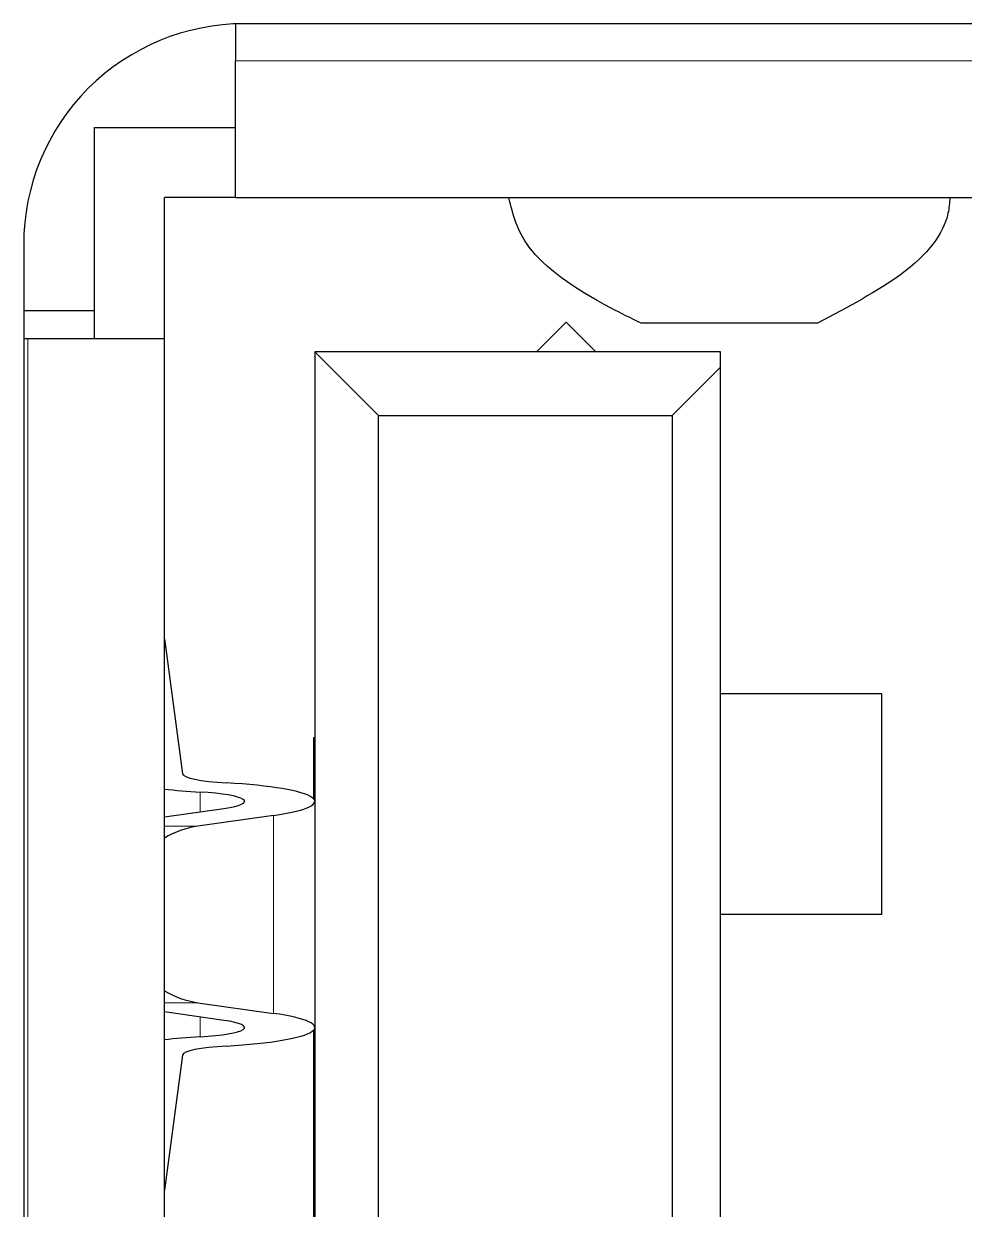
# Model space of a CAD drawing. Extents: x -260425 to 1294666, y -169889 to -2349.
# Drawn here: x 999775 to 999817.7, y -26521.3 to -26467.5 of the extents above; entities that cross this region are included whole.
import ezdxf

# ---------------------------------------------------------------- set-up
doc = ezdxf.new("R2010")
doc.units = 0
doc.header["$LTSCALE"] = 100
doc.layers.add('case', color=7, linetype='Continuous')

# ---------------------------------------------------------------- blocks, each defined once
blk = doc.blocks.new('АТС')
at = {"layer": 'case', "lineweight": 25}
for points, knots in [([(1328, 0.992), (1325.348, 0.992), (1322.804, -0.061), (1320.929, -1.936), (1320.929, -1.936), (1319.054, -3.812), (1318, -6.355), (1318, -9.008)], [0, 0, 0, 0, 0.333333, 0.333333, 0.333333, 0.333333, 1, 1, 1, 1]), ([(1346, -12.588), (1345.537, -12.36), (1345.074, -12.132), (1344.64, -11.903), (1344.64, -11.903), (1342.9, -10.989), (1341.619, -10.064), (1340.922, -9.136), (1340.922, -9.136), (1340.365, -8.393), (1340.183, -7.648), (1340, -6.903)], [0, 0, 0, 0, 0.25, 0.25, 0.25, 0.25, 0.5, 0.5, 0.5, 0.5, 1, 1, 1, 1]), ([(1360, -6.903), (1359.98, -7.136), (1359.961, -7.368), (1359.91, -7.6), (1359.91, -7.6), (1359.708, -8.531), (1359.015, -9.462), (1357.754, -10.385), (1357.754, -10.385), (1356.745, -11.123), (1355.373, -11.855), (1354, -12.588)], [0, 0, 0, 0, 0.25, 0.25, 0.25, 0.25, 0.5, 0.5, 0.5, 0.5, 1, 1, 1, 1]), ([(1327.077, -34.584), (1327.841, -34.476), (1328.171, -34.321), (1327.955, -34.171), (1327.955, -34.171), (1327.74, -34.021), (1327.009, -33.897), (1326.007, -33.839)], [0, 0, 0, 0, 0.333333, 0.333333, 0.333333, 0.333333, 1, 1, 1, 1]), ([(1327.077, -34.584), (1327.841, -34.476), (1328.171, -34.321), (1327.955, -34.171), (1327.955, -34.171), (1327.74, -34.021), (1327.009, -33.897), (1326.007, -33.839)], [0, 0, 0, 0, 0.333333, 0.333333, 0.333333, 0.333333, 1, 1, 1, 1]), ([(1327.077, -34.584), (1327.841, -34.476), (1328.171, -34.321), (1327.955, -34.171), (1327.955, -34.171), (1327.74, -34.021), (1327.009, -33.897), (1326.007, -33.839)], [0, 0, 0, 0, 0.333333, 0.333333, 0.333333, 0.333333, 1, 1, 1, 1]), ([(1327.077, -34.584), (1327.841, -34.476), (1328.171, -34.321), (1327.955, -34.171), (1327.955, -34.171), (1327.74, -34.021), (1327.009, -33.897), (1326.007, -33.839)], [0, 0, 0, 0, 0.333333, 0.333333, 0.333333, 0.333333, 1, 1, 1, 1]), ([(1327.077, -34.584), (1327.841, -34.476), (1328.171, -34.321), (1327.955, -34.171), (1327.955, -34.171), (1327.74, -34.021), (1327.009, -33.897), (1326.007, -33.839)], [0, 0, 0, 0, 0.333333, 0.333333, 0.333333, 0.333333, 1, 1, 1, 1]), ([(1327.077, -34.584), (1327.841, -34.476), (1328.171, -34.321), (1327.955, -34.171), (1327.955, -34.171), (1327.74, -34.021), (1327.009, -33.897), (1326.007, -33.839)], [0, 0, 0, 0, 0.333333, 0.333333, 0.333333, 0.333333, 1, 1, 1, 1]), ([(1327.077, -34.584), (1327.841, -34.476), (1328.171, -34.321), (1327.955, -34.171), (1327.955, -34.171), (1327.74, -34.021), (1327.009, -33.897), (1326.007, -33.839)], [0, 0, 0, 0, 0.333333, 0.333333, 0.333333, 0.333333, 1, 1, 1, 1]), ([(1327.077, -34.584), (1327.841, -34.476), (1328.171, -34.321), (1327.955, -34.171), (1327.955, -34.171), (1327.74, -34.021), (1327.009, -33.897), (1326.007, -33.839)], [0, 0, 0, 0, 0.333333, 0.333333, 0.333333, 0.333333, 1, 1, 1, 1]), ([(1327.077, -34.584), (1327.841, -34.476), (1328.171, -34.321), (1327.955, -34.171), (1327.955, -34.171), (1327.74, -34.021), (1327.009, -33.897), (1326.007, -33.839)], [0, 0, 0, 0, 0.333333, 0.333333, 0.333333, 0.333333, 1, 1, 1, 1]), ([(1327.077, -34.584), (1327.841, -34.476), (1328.171, -34.321), (1327.955, -34.171), (1327.955, -34.171), (1327.74, -34.021), (1327.009, -33.897), (1326.007, -33.839)], [0, 0, 0, 0, 0.333333, 0.333333, 0.333333, 0.333333, 1, 1, 1, 1]), ([(1327.077, -34.584), (1327.841, -34.476), (1328.171, -34.321), (1327.955, -34.171), (1327.955, -34.171), (1327.74, -34.021), (1327.009, -33.897), (1326.007, -33.84)], [0, 0, 0, 0, 0.333333, 0.333333, 0.333333, 0.333333, 1, 1, 1, 1]), ([(1327.077, -34.584), (1327.841, -34.476), (1328.171, -34.321), (1327.955, -34.171), (1327.955, -34.171), (1327.74, -34.021), (1327.009, -33.897), (1326.007, -33.84)], [0, 0, 0, 0, 0.333333, 0.333333, 0.333333, 0.333333, 1, 1, 1, 1]), ([(1327.077, -34.584), (1327.841, -34.476), (1328.171, -34.321), (1327.955, -34.171), (1327.955, -34.171), (1327.74, -34.021), (1327.009, -33.897), (1326.007, -33.84)], [0, 0, 0, 0, 0.333333, 0.333333, 0.333333, 0.333333, 1, 1, 1, 1]), ([(1327.077, -34.584), (1327.841, -34.476), (1328.171, -34.321), (1327.955, -34.171), (1327.955, -34.171), (1327.74, -34.021), (1327.009, -33.897), (1326.007, -33.84)], [0, 0, 0, 0, 0.333333, 0.333333, 0.333333, 0.333333, 1, 1, 1, 1]), ([(1327.077, -34.584), (1327.841, -34.476), (1328.171, -34.321), (1327.955, -34.171), (1327.955, -34.171), (1327.74, -34.021), (1327.009, -33.897), (1326.007, -33.84)], [0, 0, 0, 0, 0.333333, 0.333333, 0.333333, 0.333333, 1, 1, 1, 1]), ([(1327.077, -34.584), (1327.841, -34.476), (1328.171, -34.321), (1327.955, -34.171), (1327.955, -34.171), (1327.74, -34.021), (1327.009, -33.897), (1326.007, -33.84)], [0, 0, 0, 0, 0.333333, 0.333333, 0.333333, 0.333333, 1, 1, 1, 1]), ([(1327.077, -34.584), (1327.841, -34.476), (1328.171, -34.321), (1327.955, -34.171), (1327.955, -34.171), (1327.74, -34.021), (1327.009, -33.897), (1326.007, -33.84)], [0, 0, 0, 0, 0.333333, 0.333333, 0.333333, 0.333333, 1, 1, 1, 1]), ([(1327.077, -34.584), (1327.841, -34.476), (1328.171, -34.321), (1327.955, -34.171), (1327.955, -34.171), (1327.74, -34.022), (1327.009, -33.897), (1326.007, -33.84)], [0, 0, 0, 0, 0.333333, 0.333333, 0.333333, 0.333333, 1, 1, 1, 1]), ([(1327.077, -34.584), (1327.841, -34.476), (1328.171, -34.321), (1327.955, -34.171), (1327.955, -34.171), (1327.74, -34.022), (1327.009, -33.897), (1326.007, -33.84)], [0, 0, 0, 0, 0.333333, 0.333333, 0.333333, 0.333333, 1, 1, 1, 1]), ([(1327.077, -34.584), (1327.841, -34.476), (1328.171, -34.321), (1327.955, -34.171), (1327.955, -34.171), (1327.74, -34.022), (1327.009, -33.897), (1326.007, -33.84)], [0, 0, 0, 0, 0.333333, 0.333333, 0.333333, 0.333333, 1, 1, 1, 1]), ([(1327.077, -34.584), (1327.841, -34.476), (1328.171, -34.321), (1327.955, -34.171), (1327.955, -34.171), (1327.74, -34.022), (1327.009, -33.897), (1326.007, -33.84)], [0, 0, 0, 0, 0.333333, 0.333333, 0.333333, 0.333333, 1, 1, 1, 1]), ([(1329.325, -34.902), (1330.844, -34.688), (1331.499, -34.379), (1331.072, -34.081), (1331.072, -34.081), (1330.644, -33.784), (1329.19, -33.536), (1327.199, -33.422)], [0, 0, 0, 0, 0.333333, 0.333333, 0.333333, 0.333333, 1, 1, 1, 1]), ([(1329.325, -34.902), (1330.844, -34.688), (1331.499, -34.379), (1331.072, -34.081), (1331.072, -34.081), (1330.644, -33.784), (1329.19, -33.536), (1327.199, -33.422)], [0, 0, 0, 0, 0.333333, 0.333333, 0.333333, 0.333333, 1, 1, 1, 1]), ([(1329.325, -34.902), (1330.844, -34.688), (1331.499, -34.379), (1331.072, -34.081), (1331.072, -34.081), (1330.644, -33.784), (1329.19, -33.536), (1327.199, -33.422)], [0, 0, 0, 0, 0.333333, 0.333333, 0.333333, 0.333333, 1, 1, 1, 1]), ([(1329.325, -34.902), (1330.844, -34.688), (1331.499, -34.379), (1331.072, -34.081), (1331.072, -34.081), (1330.644, -33.784), (1329.19, -33.536), (1327.199, -33.422)], [0, 0, 0, 0, 0.333333, 0.333333, 0.333333, 0.333333, 1, 1, 1, 1]), ([(1329.325, -34.902), (1330.844, -34.688), (1331.499, -34.379), (1331.072, -34.081), (1331.072, -34.081), (1330.644, -33.784), (1329.19, -33.536), (1327.199, -33.422)], [0, 0, 0, 0, 0.333333, 0.333333, 0.333333, 0.333333, 1, 1, 1, 1]), ([(1329.325, -34.903), (1330.844, -34.688), (1331.499, -34.379), (1331.072, -34.081), (1331.072, -34.081), (1330.644, -33.784), (1329.19, -33.536), (1327.199, -33.422)], [0, 0, 0, 0, 0.333333, 0.333333, 0.333333, 0.333333, 1, 1, 1, 1]), ([(1329.325, -34.903), (1330.844, -34.688), (1331.499, -34.379), (1331.072, -34.081), (1331.072, -34.081), (1330.644, -33.784), (1329.19, -33.536), (1327.199, -33.422)], [0, 0, 0, 0, 0.333333, 0.333333, 0.333333, 0.333333, 1, 1, 1, 1]), ([(1329.325, -34.903), (1330.844, -34.688), (1331.499, -34.379), (1331.072, -34.082), (1331.072, -34.082), (1330.644, -33.784), (1329.19, -33.536), (1327.199, -33.422)], [0, 0, 0, 0, 0.333333, 0.333333, 0.333333, 0.333333, 1, 1, 1, 1]), ([(1329.325, -34.903), (1330.844, -34.688), (1331.499, -34.379), (1331.072, -34.082), (1331.072, -34.082), (1330.644, -33.784), (1329.19, -33.536), (1327.199, -33.422)], [0, 0, 0, 0, 0.333333, 0.333333, 0.333333, 0.333333, 1, 1, 1, 1]), ([(1329.325, -34.903), (1330.844, -34.688), (1331.499, -34.379), (1331.072, -34.082), (1331.072, -34.082), (1330.644, -33.784), (1329.19, -33.536), (1327.199, -33.422)], [0, 0, 0, 0, 0.333333, 0.333333, 0.333333, 0.333333, 1, 1, 1, 1]), ([(1329.325, -34.903), (1330.844, -34.688), (1331.499, -34.379), (1331.072, -34.082), (1331.072, -34.082), (1330.644, -33.784), (1329.19, -33.536), (1327.199, -33.422)], [0, 0, 0, 0, 0.333333, 0.333333, 0.333333, 0.333333, 1, 1, 1, 1]), ([(1329.325, -34.903), (1330.844, -34.688), (1331.499, -34.379), (1331.072, -34.082), (1331.072, -34.082), (1330.644, -33.784), (1329.19, -33.536), (1327.199, -33.422)], [0, 0, 0, 0, 0.333333, 0.333333, 0.333333, 0.333333, 1, 1, 1, 1]), ([(1329.325, -34.903), (1330.844, -34.688), (1331.499, -34.379), (1331.072, -34.082), (1331.072, -34.082), (1330.644, -33.784), (1329.19, -33.536), (1327.199, -33.422)], [0, 0, 0, 0, 0.333333, 0.333333, 0.333333, 0.333333, 1, 1, 1, 1]), ([(1329.325, -34.903), (1330.844, -34.688), (1331.499, -34.379), (1331.072, -34.082), (1331.072, -34.082), (1330.644, -33.784), (1329.19, -33.536), (1327.199, -33.422)], [0, 0, 0, 0, 0.333333, 0.333333, 0.333333, 0.333333, 1, 1, 1, 1]), ([(1329.325, -34.903), (1330.844, -34.688), (1331.499, -34.379), (1331.072, -34.082), (1331.072, -34.082), (1330.644, -33.784), (1329.19, -33.536), (1327.199, -33.422)], [0, 0, 0, 0, 0.333333, 0.333333, 0.333333, 0.333333, 1, 1, 1, 1]), ([(1329.325, -34.903), (1330.844, -34.688), (1331.499, -34.379), (1331.072, -34.082), (1331.072, -34.082), (1330.644, -33.784), (1329.19, -33.536), (1327.199, -33.422)], [0, 0, 0, 0, 0.333333, 0.333333, 0.333333, 0.333333, 1, 1, 1, 1]), ([(1329.325, -34.903), (1330.844, -34.688), (1331.499, -34.379), (1331.072, -34.082), (1331.072, -34.082), (1330.644, -33.784), (1329.19, -33.536), (1327.199, -33.422)], [0, 0, 0, 0, 0.333333, 0.333333, 0.333333, 0.333333, 1, 1, 1, 1]), ([(1329.325, -34.903), (1330.844, -34.688), (1331.499, -34.379), (1331.072, -34.082), (1331.072, -34.082), (1330.644, -33.784), (1329.19, -33.536), (1327.199, -33.422)], [0, 0, 0, 0, 0.333333, 0.333333, 0.333333, 0.333333, 1, 1, 1, 1]), ([(1329.325, -34.903), (1330.844, -34.688), (1331.499, -34.379), (1331.072, -34.082), (1331.072, -34.082), (1330.644, -33.784), (1329.19, -33.536), (1327.199, -33.422)], [0, 0, 0, 0, 0.333333, 0.333333, 0.333333, 0.333333, 1, 1, 1, 1]), ([(1329.325, -34.903), (1330.844, -34.688), (1331.499, -34.38), (1331.072, -34.082), (1331.072, -34.082), (1330.644, -33.784), (1329.19, -33.536), (1327.199, -33.422)], [0, 0, 0, 0, 0.333333, 0.333333, 0.333333, 0.333333, 1, 1, 1, 1]), ([(1329.325, -34.903), (1330.844, -34.688), (1331.499, -34.38), (1331.072, -34.082), (1331.072, -34.082), (1330.644, -33.784), (1329.19, -33.536), (1327.199, -33.422)], [0, 0, 0, 0, 0.333333, 0.333333, 0.333333, 0.333333, 1, 1, 1, 1]), ([(1327.199, -45.353), (1329.19, -45.239), (1330.644, -44.991), (1331.072, -44.694), (1331.072, -44.694), (1331.499, -44.396), (1330.844, -44.087), (1329.325, -43.873)], [0, 0, 0, 0, 0.333333, 0.333333, 0.333333, 0.333333, 1, 1, 1, 1]), ([(1327.199, -45.353), (1329.19, -45.239), (1330.644, -44.991), (1331.072, -44.694), (1331.072, -44.694), (1331.499, -44.396), (1330.844, -44.087), (1329.325, -43.873)], [0, 0, 0, 0, 0.333333, 0.333333, 0.333333, 0.333333, 1, 1, 1, 1]), ([(1327.199, -45.353), (1329.19, -45.239), (1330.644, -44.991), (1331.072, -44.694), (1331.072, -44.694), (1331.499, -44.396), (1330.844, -44.088), (1329.325, -43.873)], [0, 0, 0, 0, 0.333333, 0.333333, 0.333333, 0.333333, 1, 1, 1, 1]), ([(1327.199, -45.353), (1329.19, -45.239), (1330.644, -44.991), (1331.072, -44.694), (1331.072, -44.694), (1331.499, -44.396), (1330.844, -44.088), (1329.325, -43.873)], [0, 0, 0, 0, 0.333333, 0.333333, 0.333333, 0.333333, 1, 1, 1, 1]), ([(1327.199, -45.353), (1329.19, -45.239), (1330.644, -44.991), (1331.072, -44.694), (1331.072, -44.694), (1331.499, -44.396), (1330.844, -44.088), (1329.325, -43.873)], [0, 0, 0, 0, 0.333333, 0.333333, 0.333333, 0.333333, 1, 1, 1, 1]), ([(1327.199, -45.353), (1329.19, -45.239), (1330.644, -44.992), (1331.072, -44.694), (1331.072, -44.694), (1331.499, -44.396), (1330.844, -44.088), (1329.325, -43.873)], [0, 0, 0, 0, 0.333333, 0.333333, 0.333333, 0.333333, 1, 1, 1, 1]), ([(1327.199, -45.353), (1329.19, -45.239), (1330.644, -44.992), (1331.072, -44.694), (1331.072, -44.694), (1331.499, -44.396), (1330.844, -44.088), (1329.325, -43.873)], [0, 0, 0, 0, 0.333333, 0.333333, 0.333333, 0.333333, 1, 1, 1, 1]), ([(1327.199, -45.353), (1329.19, -45.239), (1330.644, -44.992), (1331.072, -44.694), (1331.072, -44.694), (1331.499, -44.396), (1330.844, -44.088), (1329.325, -43.873)], [0, 0, 0, 0, 0.333333, 0.333333, 0.333333, 0.333333, 1, 1, 1, 1]), ([(1327.199, -45.353), (1329.19, -45.239), (1330.644, -44.992), (1331.072, -44.694), (1331.072, -44.694), (1331.499, -44.396), (1330.844, -44.088), (1329.325, -43.873)], [0, 0, 0, 0, 0.333333, 0.333333, 0.333333, 0.333333, 1, 1, 1, 1]), ([(1327.199, -45.353), (1329.19, -45.239), (1330.644, -44.992), (1331.072, -44.694), (1331.072, -44.694), (1331.499, -44.396), (1330.844, -44.088), (1329.325, -43.873)], [0, 0, 0, 0, 0.333333, 0.333333, 0.333333, 0.333333, 1, 1, 1, 1]), ([(1327.199, -45.353), (1329.19, -45.239), (1330.644, -44.992), (1331.072, -44.694), (1331.072, -44.694), (1331.499, -44.396), (1330.844, -44.088), (1329.325, -43.873)], [0, 0, 0, 0, 0.333333, 0.333333, 0.333333, 0.333333, 1, 1, 1, 1]), ([(1327.199, -45.353), (1329.19, -45.239), (1330.644, -44.992), (1331.072, -44.694), (1331.072, -44.694), (1331.499, -44.396), (1330.844, -44.088), (1329.325, -43.873)], [0, 0, 0, 0, 0.333333, 0.333333, 0.333333, 0.333333, 1, 1, 1, 1]), ([(1327.199, -45.353), (1329.19, -45.239), (1330.644, -44.992), (1331.072, -44.694), (1331.072, -44.694), (1331.499, -44.396), (1330.844, -44.088), (1329.325, -43.873)], [0, 0, 0, 0, 0.333333, 0.333333, 0.333333, 0.333333, 1, 1, 1, 1]), ([(1327.199, -45.353), (1329.19, -45.239), (1330.644, -44.992), (1331.072, -44.694), (1331.072, -44.694), (1331.499, -44.396), (1330.844, -44.088), (1329.325, -43.873)], [0, 0, 0, 0, 0.333333, 0.333333, 0.333333, 0.333333, 1, 1, 1, 1]), ([(1327.199, -45.353), (1329.19, -45.239), (1330.644, -44.992), (1331.072, -44.694), (1331.072, -44.694), (1331.499, -44.396), (1330.844, -44.088), (1329.325, -43.873)], [0, 0, 0, 0, 0.333333, 0.333333, 0.333333, 0.333333, 1, 1, 1, 1]), ([(1327.199, -45.353), (1329.19, -45.239), (1330.644, -44.992), (1331.072, -44.694), (1331.072, -44.694), (1331.499, -44.396), (1330.844, -44.088), (1329.325, -43.873)], [0, 0, 0, 0, 0.333333, 0.333333, 0.333333, 0.333333, 1, 1, 1, 1]), ([(1327.199, -45.353), (1329.19, -45.239), (1330.644, -44.992), (1331.072, -44.694), (1331.072, -44.694), (1331.499, -44.396), (1330.844, -44.088), (1329.325, -43.873)], [0, 0, 0, 0, 0.333333, 0.333333, 0.333333, 0.333333, 1, 1, 1, 1]), ([(1327.199, -45.353), (1329.19, -45.239), (1330.644, -44.992), (1331.072, -44.694), (1331.072, -44.694), (1331.499, -44.396), (1330.844, -44.088), (1329.325, -43.873)], [0, 0, 0, 0, 0.333333, 0.333333, 0.333333, 0.333333, 1, 1, 1, 1]), ([(1327.199, -45.353), (1329.19, -45.239), (1330.644, -44.992), (1331.072, -44.694), (1331.072, -44.694), (1331.499, -44.396), (1330.844, -44.088), (1329.325, -43.873)], [0, 0, 0, 0, 0.333333, 0.333333, 0.333333, 0.333333, 1, 1, 1, 1]), ([(1327.199, -45.353), (1329.19, -45.239), (1330.644, -44.992), (1331.072, -44.694), (1331.072, -44.694), (1331.499, -44.396), (1330.844, -44.088), (1329.325, -43.873)], [0, 0, 0, 0, 0.333333, 0.333333, 0.333333, 0.333333, 1, 1, 1, 1]), ([(1327.199, -45.353), (1329.19, -45.239), (1330.644, -44.992), (1331.072, -44.694), (1331.072, -44.694), (1331.499, -44.396), (1330.844, -44.088), (1329.325, -43.873)], [0, 0, 0, 0, 0.333333, 0.333333, 0.333333, 0.333333, 1, 1, 1, 1]), ([(1326.007, -44.936), (1327.009, -44.878), (1327.74, -44.754), (1327.955, -44.604), (1327.955, -44.604), (1328.171, -44.454), (1327.841, -44.299), (1327.077, -44.191)], [0, 0, 0, 0, 0.333333, 0.333333, 0.333333, 0.333333, 1, 1, 1, 1]), ([(1326.007, -44.936), (1327.009, -44.878), (1327.74, -44.754), (1327.955, -44.604), (1327.955, -44.604), (1328.171, -44.454), (1327.841, -44.299), (1327.077, -44.191)], [0, 0, 0, 0, 0.333333, 0.333333, 0.333333, 0.333333, 1, 1, 1, 1]), ([(1326.007, -44.936), (1327.009, -44.878), (1327.74, -44.754), (1327.955, -44.604), (1327.955, -44.604), (1328.171, -44.454), (1327.841, -44.299), (1327.077, -44.191)], [0, 0, 0, 0, 0.333333, 0.333333, 0.333333, 0.333333, 1, 1, 1, 1]), ([(1326.007, -44.936), (1327.009, -44.878), (1327.74, -44.754), (1327.955, -44.604), (1327.955, -44.604), (1328.171, -44.454), (1327.841, -44.299), (1327.077, -44.191)], [0, 0, 0, 0, 0.333333, 0.333333, 0.333333, 0.333333, 1, 1, 1, 1]), ([(1326.007, -44.936), (1327.009, -44.878), (1327.74, -44.754), (1327.955, -44.604), (1327.955, -44.604), (1328.171, -44.454), (1327.841, -44.299), (1327.077, -44.191)], [0, 0, 0, 0, 0.333333, 0.333333, 0.333333, 0.333333, 1, 1, 1, 1]), ([(1326.007, -44.936), (1327.009, -44.878), (1327.74, -44.754), (1327.955, -44.604), (1327.955, -44.604), (1328.171, -44.454), (1327.841, -44.299), (1327.077, -44.191)], [0, 0, 0, 0, 0.333333, 0.333333, 0.333333, 0.333333, 1, 1, 1, 1]), ([(1326.007, -44.936), (1327.009, -44.878), (1327.74, -44.754), (1327.955, -44.604), (1327.955, -44.604), (1328.171, -44.454), (1327.841, -44.299), (1327.077, -44.191)], [0, 0, 0, 0, 0.333333, 0.333333, 0.333333, 0.333333, 1, 1, 1, 1]), ([(1326.007, -44.936), (1327.009, -44.878), (1327.74, -44.754), (1327.955, -44.604), (1327.955, -44.604), (1328.171, -44.454), (1327.841, -44.299), (1327.077, -44.191)], [0, 0, 0, 0, 0.333333, 0.333333, 0.333333, 0.333333, 1, 1, 1, 1]), ([(1326.007, -44.936), (1327.009, -44.878), (1327.74, -44.754), (1327.955, -44.604), (1327.955, -44.604), (1328.171, -44.454), (1327.841, -44.299), (1327.077, -44.191)], [0, 0, 0, 0, 0.333333, 0.333333, 0.333333, 0.333333, 1, 1, 1, 1]), ([(1326.007, -44.936), (1327.009, -44.878), (1327.74, -44.754), (1327.955, -44.604), (1327.955, -44.604), (1328.171, -44.454), (1327.841, -44.299), (1327.077, -44.191)], [0, 0, 0, 0, 0.333333, 0.333333, 0.333333, 0.333333, 1, 1, 1, 1]), ([(1326.007, -44.936), (1327.009, -44.879), (1327.74, -44.754), (1327.955, -44.604), (1327.955, -44.604), (1328.171, -44.454), (1327.841, -44.299), (1327.077, -44.191)], [0, 0, 0, 0, 0.333333, 0.333333, 0.333333, 0.333333, 1, 1, 1, 1]), ([(1326.007, -44.936), (1327.009, -44.879), (1327.74, -44.754), (1327.955, -44.604), (1327.955, -44.604), (1328.171, -44.454), (1327.841, -44.299), (1327.077, -44.191)], [0, 0, 0, 0, 0.333333, 0.333333, 0.333333, 0.333333, 1, 1, 1, 1]), ([(1326.007, -44.936), (1327.009, -44.879), (1327.74, -44.754), (1327.955, -44.604), (1327.955, -44.604), (1328.171, -44.454), (1327.841, -44.299), (1327.077, -44.191)], [0, 0, 0, 0, 0.333333, 0.333333, 0.333333, 0.333333, 1, 1, 1, 1]), ([(1326.007, -44.936), (1327.009, -44.879), (1327.74, -44.754), (1327.955, -44.604), (1327.955, -44.604), (1328.171, -44.454), (1327.841, -44.299), (1327.077, -44.191)], [0, 0, 0, 0, 0.333333, 0.333333, 0.333333, 0.333333, 1, 1, 1, 1]), ([(1326.007, -44.936), (1327.009, -44.879), (1327.74, -44.754), (1327.955, -44.604), (1327.955, -44.604), (1328.171, -44.454), (1327.841, -44.299), (1327.077, -44.191)], [0, 0, 0, 0, 0.333333, 0.333333, 0.333333, 0.333333, 1, 1, 1, 1]), ([(1326.007, -44.936), (1327.009, -44.879), (1327.74, -44.754), (1327.955, -44.604), (1327.955, -44.604), (1328.171, -44.454), (1327.841, -44.299), (1327.077, -44.191)], [0, 0, 0, 0, 0.333333, 0.333333, 0.333333, 0.333333, 1, 1, 1, 1]), ([(1326.007, -44.936), (1327.009, -44.879), (1327.74, -44.754), (1327.955, -44.604), (1327.955, -44.604), (1328.171, -44.454), (1327.841, -44.299), (1327.077, -44.191)], [0, 0, 0, 0, 0.333333, 0.333333, 0.333333, 0.333333, 1, 1, 1, 1]), ([(1326.007, -44.936), (1327.009, -44.879), (1327.74, -44.754), (1327.955, -44.604), (1327.955, -44.604), (1328.171, -44.454), (1327.841, -44.299), (1327.077, -44.191)], [0, 0, 0, 0, 0.333333, 0.333333, 0.333333, 0.333333, 1, 1, 1, 1]), ([(1326.007, -44.936), (1327.009, -44.879), (1327.74, -44.754), (1327.955, -44.604), (1327.955, -44.604), (1328.171, -44.454), (1327.841, -44.299), (1327.077, -44.191)], [0, 0, 0, 0, 0.333333, 0.333333, 0.333333, 0.333333, 1, 1, 1, 1]), ([(1326.007, -44.936), (1327.009, -44.879), (1327.74, -44.754), (1327.955, -44.604), (1327.955, -44.604), (1328.171, -44.454), (1327.841, -44.299), (1327.077, -44.191)], [0, 0, 0, 0, 0.333333, 0.333333, 0.333333, 0.333333, 1, 1, 1, 1]), ([(1326.007, -44.936), (1327.009, -44.879), (1327.74, -44.754), (1327.955, -44.604), (1327.955, -44.604), (1328.171, -44.454), (1327.841, -44.299), (1327.077, -44.191)], [0, 0, 0, 0, 0.333333, 0.333333, 0.333333, 0.333333, 1, 1, 1, 1])]:
    blk.add_open_spline(points, degree=3, knots=knots, dxfattribs=at)
for points in [[(1327.6, 0.984), (1327.6, 0.984), (1327.6, -0.687), (1327.6, -0.687)], [(1373, 0.992), (1373, 0.992), (1328, 0.992), (1328, 0.992)], [(1327.6, -6.887), (1327.6, -6.887), (1327.6, -0.687), (1327.6, -0.687)], [(1321.2, -3.707), (1321.2, -3.707), (1321.2, -13.288), (1321.2, -13.288)], [(1321.2, -3.707), (1321.2, -3.707), (1327.6, -3.707), (1327.6, -3.707)], [(1324.38, -13.288), (1324.38, -13.288), (1324.38, -6.887), (1324.38, -6.887)], [(1327.6, -6.887), (1327.6, -6.887), (1324.38, -6.887), (1324.38, -6.887)], [(1327.6, -6.887), (1327.6, -6.887), (1372.4, -6.887), (1372.4, -6.887)], [(1340, -6.903), (1340, -6.903), (1340, -6.887), (1340, -6.887)], [(1360, -6.903), (1360, -6.903), (1360, -6.887), (1360, -6.887)], [(1318, -9.008), (1318, -9.008), (1318, -129.008), (1318, -129.008)], [(1318, -12.007), (1318, -12.007), (1321.2, -12.007), (1321.2, -12.007)], [(1342.6, -12.537), (1342.6, -12.537), (1341.25, -13.888), (1341.25, -13.888)], [(1342.6, -12.537), (1342.6, -12.537), (1343.95, -13.888), (1343.95, -13.888)], [(1354, -12.588), (1354, -12.588), (1346, -12.588), (1346, -12.588)], [(1318.18, -13.288), (1318.18, -13.288), (1318, -13.288), (1318, -13.288)], [(1324.38, -13.288), (1324.38, -13.288), (1318.18, -13.288), (1318.18, -13.288)], [(1324.38, -125.488), (1324.38, -125.488), (1324.38, -13.288), (1324.38, -13.288)], [(1331.2, -13.888), (1331.2, -13.888), (1331.2, -124.887), (1331.2, -124.887)], [(1334.087, -16.774), (1334.087, -16.774), (1331.2, -13.888), (1331.2, -13.888)], [(1349.6, -13.888), (1349.6, -13.888), (1331.2, -13.888), (1331.2, -13.888)], [(1349.6, -14.58), (1349.6, -14.58), (1349.6, -13.888), (1349.6, -13.888)], [(1349.6, -14.58), (1349.6, -14.58), (1347.406, -16.774), (1347.406, -16.774)], [(1349.6, -124.195), (1349.6, -124.195), (1349.6, -14.58), (1349.6, -14.58)], [(1334.087, -122.001), (1334.087, -122.001), (1334.087, -16.774), (1334.087, -16.774)], [(1334.087, -16.774), (1334.087, -16.774), (1347.406, -16.774), (1347.406, -16.774)], [(1347.406, -16.774), (1347.406, -16.774), (1347.406, -122.001), (1347.406, -122.001)], [(1324.38, -26.888), (1324.38, -26.888), (1325.199, -33.011), (1325.199, -33.011)], [(1356.916, -29.388), (1356.916, -29.388), (1349.6, -29.388), (1349.6, -29.388)], [(1356.916, -39.388), (1356.916, -39.388), (1356.916, -29.388), (1356.916, -29.388)], [(1331.2, -31.388), (1331.2, -31.388), (1331.135, -31.388), (1331.135, -31.388)], [(1331.135, -31.388), (1331.135, -31.388), (1331.135, -34.133), (1331.135, -34.133)], [(1325.199, -33.011), (1325.223, -33.192), (1326.01, -33.354), (1327.199, -33.422)], [(1325.199, -33.011), (1325.199, -33.011), (1325.199, -33.011), (1325.199, -33.011)], [(1325.199, -33.011), (1325.223, -33.192), (1326.01, -33.354), (1327.199, -33.422)], [(1325.199, -33.011), (1325.223, -33.192), (1326.01, -33.354), (1327.199, -33.422)], [(1325.199, -33.011), (1325.223, -33.192), (1326.01, -33.354), (1327.199, -33.422)], [(1325.199, -33.011), (1325.223, -33.192), (1326.01, -33.354), (1327.199, -33.422)], [(1325.199, -33.011), (1325.223, -33.192), (1326.01, -33.354), (1327.199, -33.422)], [(1325.199, -33.011), (1325.223, -33.192), (1326.01, -33.354), (1327.199, -33.422)], [(1325.199, -33.011), (1325.223, -33.192), (1326.01, -33.354), (1327.199, -33.422)], [(1325.199, -33.011), (1325.223, -33.192), (1326.01, -33.354), (1327.199, -33.422)], [(1325.199, -33.011), (1325.223, -33.192), (1326.01, -33.354), (1327.199, -33.422)], [(1325.199, -33.011), (1325.223, -33.192), (1326.01, -33.354), (1327.199, -33.422)], [(1325.199, -33.011), (1325.223, -33.192), (1326.01, -33.354), (1327.199, -33.422)], [(1325.199, -33.011), (1325.223, -33.192), (1326.01, -33.354), (1327.199, -33.422)], [(1325.199, -33.011), (1325.223, -33.192), (1326.01, -33.354), (1327.199, -33.422)], [(1325.199, -33.011), (1325.223, -33.192), (1326.01, -33.354), (1327.199, -33.422)], [(1325.199, -33.011), (1325.223, -33.192), (1326.01, -33.354), (1327.199, -33.422)], [(1325.199, -33.011), (1325.223, -33.192), (1326.01, -33.354), (1327.199, -33.422)], [(1325.199, -33.011), (1325.223, -33.192), (1326.01, -33.354), (1327.199, -33.422)], [(1325.199, -33.011), (1325.223, -33.192), (1326.01, -33.354), (1327.199, -33.422)], [(1325.199, -33.011), (1325.223, -33.192), (1326.01, -33.354), (1327.199, -33.422)], [(1325.199, -33.011), (1325.223, -33.192), (1326.01, -33.354), (1327.199, -33.422)], [(1324.38, -33.704), (1324.872, -33.76), (1325.42, -33.806), (1326.007, -33.839)], [(1324.38, -33.704), (1324.38, -33.704), (1324.38, -33.704), (1324.38, -33.704)], [(1324.38, -33.704), (1324.872, -33.76), (1325.42, -33.806), (1326.007, -33.839)], [(1324.38, -33.704), (1324.872, -33.76), (1325.42, -33.806), (1326.007, -33.839)], [(1324.38, -33.704), (1324.872, -33.76), (1325.42, -33.806), (1326.007, -33.839)], [(1324.38, -33.704), (1324.872, -33.76), (1325.42, -33.806), (1326.007, -33.839)], [(1324.38, -33.704), (1324.872, -33.76), (1325.42, -33.806), (1326.007, -33.839)], [(1324.38, -33.704), (1324.872, -33.76), (1325.42, -33.806), (1326.007, -33.839)], [(1324.38, -33.704), (1324.872, -33.76), (1325.42, -33.806), (1326.007, -33.839)], [(1324.38, -33.704), (1324.872, -33.76), (1325.42, -33.806), (1326.007, -33.839)], [(1324.38, -33.704), (1324.872, -33.76), (1325.42, -33.806), (1326.007, -33.839)], [(1324.38, -33.704), (1324.872, -33.76), (1325.42, -33.806), (1326.007, -33.84)], [(1324.38, -33.704), (1324.872, -33.76), (1325.42, -33.806), (1326.007, -33.84)], [(1324.38, -33.704), (1324.872, -33.76), (1325.42, -33.806), (1326.007, -33.84)], [(1324.38, -33.704), (1324.872, -33.76), (1325.42, -33.806), (1326.007, -33.84)], [(1324.38, -33.704), (1324.872, -33.76), (1325.42, -33.806), (1326.007, -33.84)], [(1324.38, -33.704), (1324.872, -33.76), (1325.42, -33.806), (1326.007, -33.84)], [(1324.38, -33.704), (1324.872, -33.76), (1325.42, -33.806), (1326.007, -33.84)], [(1324.38, -33.704), (1324.872, -33.76), (1325.42, -33.806), (1326.007, -33.84)], [(1324.38, -33.704), (1324.872, -33.76), (1325.42, -33.806), (1326.007, -33.84)], [(1324.38, -33.704), (1324.872, -33.76), (1325.42, -33.806), (1326.007, -33.84)], [(1324.38, -33.704), (1324.872, -33.76), (1325.42, -33.806), (1326.007, -33.84)], [(1326.007, -33.839), (1326.007, -33.839), (1326.007, -33.84), (1326.007, -33.84)], [(1326.007, -33.839), (1326.007, -33.839), (1326.007, -33.84), (1326.007, -33.84)], [(1327.199, -33.422), (1327.199, -33.422), (1327.199, -33.422), (1327.199, -33.422)], [(1327.199, -33.422), (1327.199, -33.422), (1327.199, -33.422), (1327.199, -33.422)], [(1327.955, -34.171), (1327.955, -34.171), (1327.955, -34.171), (1327.955, -34.171)], [(1331.072, -34.081), (1331.072, -34.081), (1331.072, -34.082), (1331.072, -34.082)], [(1324.38, -34.966), (1324.38, -34.966), (1327.077, -34.584), (1327.077, -34.584)], [(1329.325, -34.902), (1329.325, -34.902), (1325.898, -35.387), (1325.898, -35.387)], [(1327.077, -34.584), (1327.077, -34.584), (1327.077, -34.584), (1327.077, -34.584)], [(1329.325, -34.902), (1329.325, -34.902), (1329.325, -34.903), (1329.325, -34.903)], [(1325.898, -35.388), (1325.361, -35.464), (1324.845, -35.647), (1324.38, -35.927)], [(1356.916, -39.388), (1356.916, -39.388), (1349.6, -39.388), (1349.6, -39.388)], [(1324.38, -42.848), (1324.845, -43.128), (1325.361, -43.311), (1325.898, -43.388)], [(1325.898, -43.388), (1325.898, -43.388), (1329.325, -43.873), (1329.325, -43.873)], [(1327.077, -44.191), (1327.077, -44.191), (1324.38, -43.809), (1324.38, -43.809)], [(1329.325, -43.873), (1329.325, -43.873), (1329.325, -43.873), (1329.325, -43.873)], [(1327.077, -44.191), (1327.077, -44.191), (1327.077, -44.191), (1327.077, -44.191)], [(1327.955, -44.604), (1327.955, -44.604), (1327.955, -44.604), (1327.955, -44.604)], [(1326.007, -44.936), (1325.42, -44.969), (1324.872, -45.015), (1324.38, -45.071)], [(1326.007, -44.936), (1325.42, -44.969), (1324.872, -45.015), (1324.38, -45.071)], [(1326.007, -44.936), (1325.42, -44.969), (1324.872, -45.015), (1324.38, -45.072)], [(1326.007, -44.936), (1325.42, -44.969), (1324.872, -45.015), (1324.38, -45.072)], [(1326.007, -44.936), (1325.42, -44.969), (1324.872, -45.015), (1324.38, -45.072)], [(1326.007, -44.936), (1325.42, -44.969), (1324.872, -45.015), (1324.38, -45.072)], [(1326.007, -44.936), (1325.42, -44.969), (1324.872, -45.015), (1324.38, -45.072)], [(1326.007, -44.936), (1325.42, -44.969), (1324.872, -45.015), (1324.38, -45.072)], [(1326.007, -44.936), (1325.42, -44.969), (1324.872, -45.015), (1324.38, -45.072)], [(1326.007, -44.936), (1325.42, -44.969), (1324.872, -45.015), (1324.38, -45.072)], [(1326.007, -44.936), (1325.42, -44.969), (1324.872, -45.015), (1324.38, -45.072)], [(1326.007, -44.936), (1325.42, -44.969), (1324.872, -45.015), (1324.38, -45.072)], [(1326.007, -44.936), (1325.42, -44.969), (1324.872, -45.015), (1324.38, -45.072)], [(1326.007, -44.936), (1325.42, -44.969), (1324.872, -45.015), (1324.38, -45.072)], [(1326.007, -44.936), (1325.42, -44.969), (1324.872, -45.015), (1324.38, -45.072)], [(1326.007, -44.936), (1325.42, -44.97), (1324.872, -45.015), (1324.38, -45.072)], [(1326.007, -44.936), (1325.42, -44.97), (1324.872, -45.015), (1324.38, -45.072)], [(1326.007, -44.936), (1325.42, -44.97), (1324.872, -45.015), (1324.38, -45.072)], [(1326.007, -44.936), (1325.42, -44.97), (1324.872, -45.015), (1324.38, -45.072)], [(1326.007, -44.936), (1325.42, -44.97), (1324.872, -45.015), (1324.38, -45.072)], [(1326.007, -44.936), (1325.42, -44.97), (1324.872, -45.015), (1324.38, -45.072)], [(1324.38, -45.071), (1324.38, -45.071), (1324.38, -45.072), (1324.38, -45.072)], [(1326.007, -44.936), (1326.007, -44.936), (1326.007, -44.936), (1326.007, -44.936)], [(1326.007, -44.936), (1326.007, -44.936), (1326.007, -44.936), (1326.007, -44.936)], [(1331.072, -44.694), (1331.072, -44.694), (1331.072, -44.694), (1331.072, -44.694)], [(1331.135, -44.642), (1331.135, -44.642), (1331.135, -48.678), (1331.135, -48.678)], [(1327.199, -45.353), (1326.01, -45.421), (1325.223, -45.583), (1325.199, -45.764)], [(1327.199, -45.353), (1326.01, -45.421), (1325.223, -45.583), (1325.199, -45.764)], [(1327.199, -45.353), (1326.01, -45.421), (1325.223, -45.583), (1325.199, -45.764)], [(1327.199, -45.353), (1326.01, -45.421), (1325.223, -45.583), (1325.199, -45.764)], [(1327.199, -45.353), (1326.01, -45.421), (1325.223, -45.583), (1325.199, -45.764)], [(1327.199, -45.353), (1326.01, -45.421), (1325.223, -45.583), (1325.199, -45.764)], [(1327.199, -45.353), (1326.01, -45.421), (1325.223, -45.583), (1325.199, -45.764)], [(1327.199, -45.353), (1326.01, -45.421), (1325.223, -45.583), (1325.199, -45.764)], [(1327.199, -45.353), (1326.01, -45.421), (1325.223, -45.583), (1325.199, -45.764)], [(1327.199, -45.353), (1326.01, -45.421), (1325.223, -45.583), (1325.199, -45.764)], [(1327.199, -45.353), (1326.01, -45.421), (1325.223, -45.583), (1325.199, -45.764)], [(1327.199, -45.353), (1326.01, -45.421), (1325.223, -45.583), (1325.199, -45.764)], [(1327.199, -45.353), (1326.01, -45.421), (1325.223, -45.583), (1325.199, -45.764)], [(1327.199, -45.353), (1326.01, -45.421), (1325.223, -45.583), (1325.199, -45.765)], [(1327.199, -45.353), (1326.01, -45.421), (1325.223, -45.583), (1325.199, -45.765)], [(1327.199, -45.353), (1326.01, -45.421), (1325.223, -45.583), (1325.199, -45.765)], [(1327.199, -45.353), (1326.01, -45.421), (1325.223, -45.583), (1325.199, -45.765)], [(1327.199, -45.353), (1326.01, -45.421), (1325.223, -45.583), (1325.199, -45.765)], [(1327.199, -45.353), (1326.01, -45.421), (1325.223, -45.583), (1325.199, -45.765)], [(1327.199, -45.353), (1326.01, -45.421), (1325.223, -45.583), (1325.199, -45.765)], [(1327.199, -45.353), (1326.01, -45.421), (1325.223, -45.583), (1325.199, -45.765)], [(1327.199, -45.353), (1327.199, -45.353), (1327.199, -45.353), (1327.199, -45.353)], [(1327.199, -45.353), (1327.199, -45.353), (1327.199, -45.353), (1327.199, -45.353)], [(1325.199, -45.764), (1325.199, -45.764), (1324.38, -51.887), (1324.38, -51.887)], [(1325.199, -45.764), (1325.199, -45.764), (1325.199, -45.765), (1325.199, -45.765)], [(1331.135, -48.678), (1331.135, -48.678), (1331.135, -55.995), (1331.135, -55.995)], [(1331.135, -48.678), (1331.135, -48.678), (1331.2, -48.678), (1331.2, -48.678)]]:
    blk.add_open_spline(points, degree=3, dxfattribs=at)
at = {"layer": 'case', "lineweight": 18}
for points in [[(1372.4, -0.687), (1372.4, -0.687), (1327.6, -0.687), (1327.6, -0.687)], [(1360, -6.903), (1360, -6.903), (1340, -6.903), (1340, -6.903)], [(1318.18, -13.288), (1318.18, -13.288), (1318.18, -125.488), (1318.18, -125.488)], [(1326.007, -34.736), (1326.007, -34.736), (1326.007, -33.839), (1326.007, -33.839)], [(1329.325, -34.902), (1329.325, -34.902), (1329.325, -43.873), (1329.325, -43.873)], [(1325.898, -35.387), (1325.898, -35.387), (1324.38, -35.387), (1324.38, -35.387)], [(1324.38, -43.388), (1324.38, -43.388), (1325.898, -43.388), (1325.898, -43.388)], [(1326.007, -44.936), (1326.007, -44.936), (1326.007, -44.039), (1326.007, -44.039)]]:
    blk.add_open_spline(points, degree=3, dxfattribs=at)

msp = doc.modelspace()

# ---------------------------------------------------------------- block references
msp.add_blockref('АТС', (998457.029, -26468.524))

doc.saveas('drawing.dxf')
